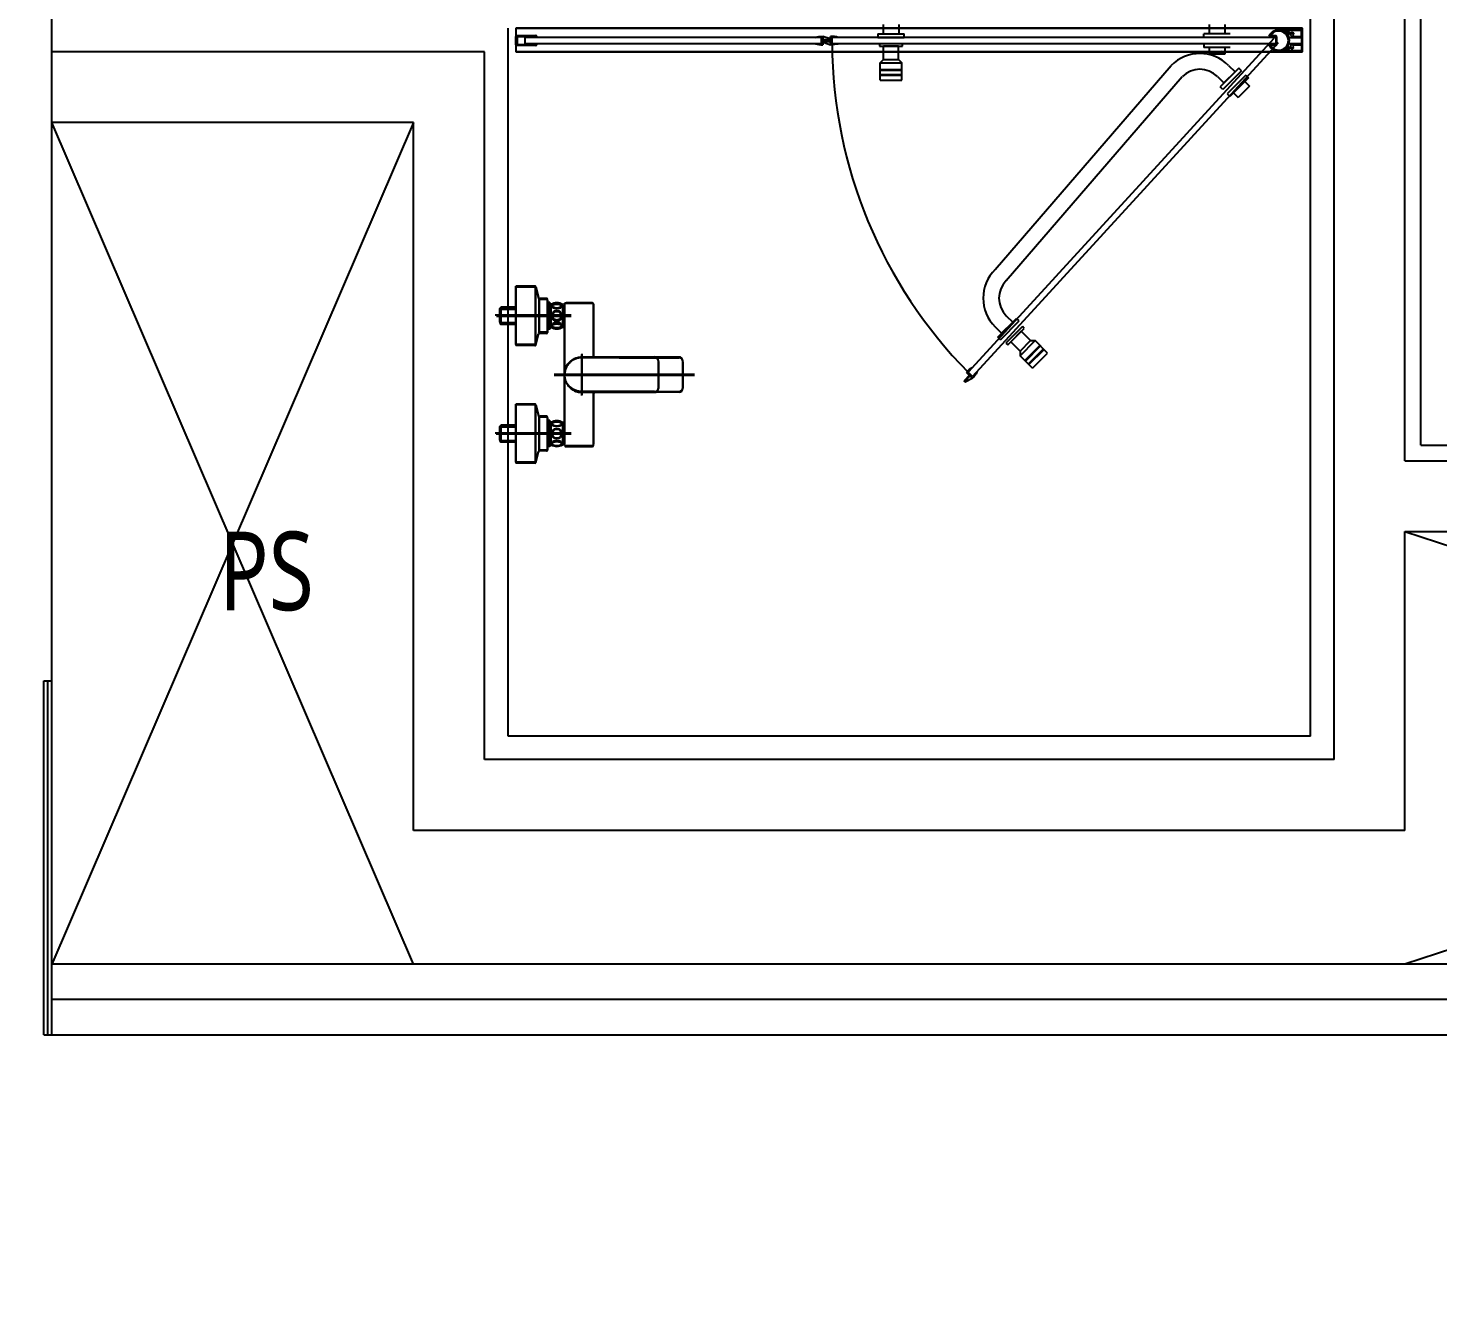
# Model space of a CAD drawing. Header units: millimetres. Extents: x 238075 to 303070, y -258150 to -205841.
# Drawn here: x 275043 to 276834, y -229304 to -227701 of the extents above; entities that cross this region are included whole.
import ezdxf
from ezdxf.enums import TextEntityAlignment as Align

# ---------------------------------------------------------------- set-up
doc = ezdxf.new("R2010")
doc.units = ezdxf.units.MM
doc.header["$LTSCALE"] = 200
doc.layers.add('L4', color=4, linetype='Continuous')
doc.layers.add('아파트', color=253, linetype='Continuous')
doc.styles.add('맑은고딕', font='malgun.ttf', dxfattribs={"width": 0.8})

msp = doc.modelspace()

# ---------------------------------------------------------------- hatches: boundary and pattern name
at = {"layer": 'L4'}
for points in [[(276062.3, -227715.6), (276062.3, -227716.4, -0.406066), (276062, -227716.7), (276053.3, -227716.9, -0.422409), (276053, -227716.6), (276053, -227716.1, -0.414214), (276053.5, -227715.6)], [(276053, -227718.4), (276053, -227717.6, -0.406066), (276053.3, -227717.3), (276062, -227717.1, -0.422409), (276062.3, -227717.4), (276062.3, -227717.9, -0.414214), (276061.8, -227718.4)], [(276233.1, -228150.3), (276232.5, -228149.8, -0.406066), (276232.5, -228149.4), (276238.5, -228143, -0.422409), (276238.9, -228143), (276239.3, -228143.4, -0.414214), (276239.3, -228144.1)]]:
    msp.add_hatch(color=256, dxfattribs=at).paths.add_polyline_path(points)

# ---------------------------------------------------------------- linework, layer by layer
for p, q in [((275072.6, -228531.2, 54985.4), (275072.6, -226161.2, 54985.4)), ((276672.6, -228601.2), (276672.6, -227061.2)), ((276812.6, -228231.2), (276812.6, -227061.2)), ((276702.6, -228631.2), (276702.6, -227071.2)), ((276792.6, -228251.2), (276792.6, -227071.2)), ((275652.6, -228601.2), (275652.6, -227701.2)), ((275662.6, -227701.2), (276662.6, -227701.2)), ((276662.6, -227701.2), (275662.6, -227701.2)), ((275662.6, -227701.2), (275662.6, -227731.2)), ((275662.6, -227722.4), (275662.6, -227711.6)), ((275662.8, -227709.7), (275662.8, -227709.7)), ((275663.1, -227710.6), (275687.6, -227710.6)), ((275688.8, -227712.3), (275664.1, -227712.3)), ((275664.1, -227712.3), (275664.1, -227721.8)), ((276050.9, -227713), (275674.1, -227713, 0)), ((275674.1, -227713, 0), (275674.1, -227721, 0)), ((276050.9, -227713), (276043.2, -227713)), ((276050.9, -227721), (276050.9, -227713)), ((276050.9, -227721), (276050.9, -227713)), ((276050.9, -227713), (276050.9, -227721)), ((276052.6, -227711.7), (276052.6, -227722.3)), ((276062.1, -227714.8), (276052.6, -227711.7)), ((276062.6, -227722.3), (276062.6, -227711.7)), ((276628.8, -227713), (276064.4, -227713)), ((276064.4, -227721), (276064.4, -227713)), ((276072.1, -227713), (276064.4, -227713)), ((276064.4, -227721), (276064.4, -227713)), ((276122.5, -227708.3), (276156.2, -227708.3)), ((276122.5, -227708.3), (276122.5, -227713)), ((276122.5, -227713), (276156.2, -227713)), ((276129.4, -227696.7), (276129.4, -227708.3)), ((276129.4, -227708.3), (276149.4, -227708.3)), ((276149.4, -227696.7), (276149.4, -227708.3)), ((276156.2, -227713), (276156.2, -227708.3)), ((276536.9, -227713), (276536.9, -227708.3)), ((276570.6, -227708.3), (276536.9, -227708.3)), ((276570.6, -227713), (276536.9, -227713)), ((276543.8, -227696.7), (276543.8, -227708.3)), ((276563.8, -227708.3), (276543.8, -227708.3)), ((276563.8, -227696.7), (276563.8, -227708.3)), ((276619.7, -227712), (276619.7, -227711.9)), ((276621.6, -227712.9), (276620.1, -227712.5)), ((276623.6, -227712.6), (276621.6, -227712.6)), ((276621.6, -227712.6), (276621.6, -227712.9)), ((276628.8, -227711), (276622.1, -227711)), ((276625.6, -227712.9), (276623.6, -227712.6)), ((276628.3, -227712.3), (276625.6, -227712.3)), ((276625.6, -227712.3), (276625.6, -227712.9)), ((276628.8, -227721.2), (276628.8, -227712.8)), ((276628.8, -227721), (276628.8, -227713)), ((276629.7, -227722.1), (276629.7, -227711.9)), ((276635.5, -227703.3), (276635.5, -227703.6)), ((276662.6, -227702.8), (276636, -227702.8)), ((276639.6, -227704.5), (276640.5, -227703.6)), ((276661, -227704.1), (276644, -227704.1)), ((276644, -227704.1), (276644, -227704.7)), ((276645.6, -227708.7), (276644.7, -227709.6)), ((276645.1, -227712.9), (276661, -227712.9)), ((276651.3, -227711.6), (276661, -227711.6)), ((276661, -227711.6), (276661, -227704.1)), ((276661, -227712.9), (276661, -227721.1)), ((276662.3, -227729.9), (276662.3, -227704.1)), ((276662.3, -227704.1), (276662.6, -227704.1)), ((276662.4, -227701.7), (276662.4, -227701.7)), ((276662.4, -227709.7), (276662.4, -227709.7)), ((276662.6, -227731.2), (276662.6, -227701.2)), ((276662.6, -227704.1), (276662.6, -227702.8)), ((275662.8, -227717.6), (275662.8, -227717.6)), ((275687.6, -227723.4), (275663.1, -227723.4)), ((275664.1, -227721.8), (275688.8, -227721.8)), ((276050.9, -227721), (275674.1, -227721, 0)), ((276043.2, -227721), (276050.9, -227721)), ((276050.9, -227713.2), (276050.9, -227720.9)), ((276051.2, -227721.6), (276051.2, -227721.6)), ((276052.6, -227717), (276053.3, -227716.9)), ((276052.6, -227717), (276052.6, -227717)), ((276053, -227716.1), (276053, -227716.6)), ((276053, -227718.9), (276053, -227717.6)), ((276061.8, -227718.4), (276053, -227718.4)), ((276053.2, -227719.2), (276062.6, -227722.3)), ((276053.3, -227716.9), (276062, -227716.7)), ((276062, -227717.1), (276053.3, -227717.3)), ((276053.5, -227715.6), (276062.3, -227715.6)), ((276059.1, -227717.6), (276059.1, -227717.6)), ((276062.6, -227717.1), (276062, -227717.1)), ((276062.3, -227715.1), (276062.3, -227716.4)), ((276062.3, -227717.9), (276062.3, -227717.4)), ((276062.6, -227717.1), (276062.6, -227717.1)), ((276628.8, -227721), (276064.4, -227721)), ((276064.4, -227721), (276072.1, -227721)), ((276154.1, -227721), (276124.6, -227721)), ((276124.6, -227721), (276124.6, -227724.2)), ((276124.6, -227724.2), (276154.1, -227724.2)), ((276148.8, -227724.2), (276129.9, -227724.2)), ((276129.9, -227741), (276129.9, -227724.2)), ((276148.8, -227741), (276148.8, -227724.2)), ((276154.1, -227724.2), (276154.1, -227721)), ((276625.9, -227714.2), (276237.3, -228138.5)), ((276631.6, -227719.9), (276242.9, -228144.1)), ((276570.6, -227721), (276536.9, -227721)), ((276536.9, -227721), (276536.9, -227725.8)), ((276570.6, -227725.8), (276536.9, -227725.8)), ((276543.3, -227729.5), (276543.3, -227729.5)), ((276563.8, -227725.8), (276543.8, -227725.8)), ((276543.8, -227725.8), (276543.8, -227734.2)), ((276551.3, -227725.6), (276551.3, -227725.6)), ((276559.2, -227729.5), (276559.2, -227729.5)), ((276563.8, -227725.8), (276563.8, -227734.2)), ((276619.7, -227722.1), (276619.7, -227722.1)), ((276620.1, -227721.6), (276621.6, -227721.1)), ((276621.6, -227721.1), (276621.6, -227721.5)), ((276621.6, -227721.5), (276623.6, -227721.5)), ((276622.1, -227723), (276628.8, -227723)), ((276622.7, -227721.6), (276622.7, -227721.6)), ((276623.6, -227721.5), (276625.6, -227721.1)), ((276625.6, -227721.1), (276625.6, -227721.7)), ((276625.6, -227721.7), (276628.3, -227721.7)), ((276635.5, -227730.5), (276635.5, -227730.7)), ((276640.5, -227730.4), (276639.6, -227729.5)), ((276644, -227729.9), (276644, -227729.3)), ((276661, -227729.9), (276644, -227729.9)), ((276644.7, -227724.4), (276645.6, -227725.3)), ((276661, -227721.1), (276645.1, -227721.1)), ((276651.3, -227722.4), (276661, -227722.4)), ((276661, -227722.4), (276661, -227729.9)), ((276662.6, -227729.9), (276662.3, -227729.9)), ((276662.4, -227717.6), (276662.4, -227717.6)), ((276662.4, -227725.6), (276662.4, -227725.6)), ((276662.6, -227731.2), (276662.6, -227729.9)), ((275622.6, -227731.2), (275072.6, -227731.2)), ((275622.6, -228631.2), (275622.6, -227731.2)), ((276662.6, -227731.2), (275662.6, -227731.2)), ((276662.6, -227731.2), (275662.6, -227731.2)), ((275662.6, -227731.2), (276662.6, -227731.2)), ((276125.7, -227745.2), (276129.9, -227741)), ((276125.7, -227767.3), (276125.7, -227745.2)), ((276125.7, -227745.2), (276153.1, -227745.2)), ((276129.9, -227741), (276148.8, -227741)), ((276148.8, -227741), (276153.1, -227745.2)), ((276153.1, -227767.3), (276153.1, -227745.2)), ((276271.7, -228008), (276495.5, -227748.6)), ((276563.8, -227734.2), (276543.8, -227734.2)), ((276568.4, -227748.6), (276576.6, -227756.8)), ((276636, -227731.2), (276662.6, -227731.2)), ((276125.7, -227753.7), (276153.1, -227753.7)), ((276125.7, -227754.7), (276153.1, -227754.7)), ((276125.7, -227760), (276153.1, -227760)), ((276125.7, -227761), (276153.1, -227761)), ((276285.8, -228022.2), (276509.6, -227762.8)), ((276554.3, -227762.8), (276562.5, -227770.9)), ((276581.5, -227752), (276557.6, -227775.8)), ((276584.8, -227755.3), (276561, -227779.1)), ((276576.6, -227756.8), (276562.5, -227770.9)), ((276590.5, -227761), (276566.7, -227784.8)), ((276593.8, -227764.3), (276570, -227788.1)), ((276584.8, -227755.3), (276581.5, -227752)), ((276590.5, -227761), (276593.8, -227764.3)), ((276125.7, -227767.3), (276153.1, -227767.3)), ((276561, -227779.1), (276557.6, -227775.8)), ((276589, -227769.2), (276574.8, -227783.3)), ((276574.8, -227783.3), (276580.8, -227789.3)), ((276594.9, -227775.1), (276580.8, -227789.3)), ((276589, -227769.2), (276594.9, -227775.1)), ((276566.7, -227784.8), (276570, -227788.1)), ((275532.6, -227821.2), (275072.6, -228891.2)), ((275532.6, -228891.2), (275072.6, -227821.2)), ((275532.6, -227821.2), (275072.6, -227821.2)), ((275532.6, -228721.2), (275532.6, -227821.2)), ((275686.6, -228029.2), (275662.6, -228029.2)), ((275662.6, -228103.2), (275662.6, -228029.2)), ((275686.6, -228030.7), (275662.6, -228030.7)), ((275662.6, -228030.7), (275662.6, -228104.7)), ((275686.6, -228029.2), (275686.8, -228029.2)), ((275686.6, -228030.7), (275686.8, -228030.7)), ((275687.4, -228103), (275687.4, -228029.5)), ((275687.4, -228031), (275687.4, -228104.5)), ((275687.8, -228030), (275691.2, -228043.2)), ((275687.8, -228031.5), (275691.2, -228044.7)), ((275692, -228088.1), (275692, -228044.3)), ((275692, -228045.8), (275692, -228089.6)), ((275701.6, -228044.7), (275693.2, -228044.7)), ((275701.6, -228046.2), (275693.2, -228046.2)), ((275702.6, -228086.7), (275702.6, -228045.7)), ((275702.6, -228047.2), (275702.6, -228088.2)), ((275705.6, -228050.2), (275702.6, -228050.2)), ((275702.6, -228051.7), (275705.6, -228051.7)), ((275706.1, -228050.7), (275705.6, -228050.2)), ((275705.6, -228082.2), (275705.6, -228050.2)), ((275705.6, -228051.7), (275706.1, -228052.2)), ((275705.6, -228051.7), (275705.6, -228083.7)), ((275706.1, -228081.7), (275706.1, -228050.7)), ((275706.1, -228050.7), (275706.1, -228081.7)), ((275706.1, -228083.2), (275706.1, -228052.2)), ((275706.1, -228083.2), (275706.1, -228052.2)), ((275707.1, -228052.4), (275707.1, -228080.1)), ((275708.6, -228052.9), (275708.5, -228053.5)), ((275708.5, -228053.5), (275708.5, -228054.1)), ((275709.1, -228052.3), (275708.6, -228052.9)), ((275708.8, -228054.1), (275709.4, -228053.5)), ((275709.7, -228051.8), (275709.1, -228052.3)), ((275709.4, -228053.5), (275710.1, -228053)), ((275710.6, -228051.3), (275709.7, -228051.8)), ((275710.1, -228053), (275711.1, -228052.6)), ((275711.6, -228051), (275710.6, -228051.3)), ((275711.1, -228052.6), (275712.2, -228052.3)), ((275712.8, -228050.7), (275711.6, -228051)), ((275712.2, -228052.3), (275713.4, -228052.2)), ((275714, -228050.6), (275712.8, -228050.7)), ((275713.4, -228052.2), (275714.6, -228052.1)), ((275715.2, -228050.6), (275714, -228050.6)), ((275714.6, -228052.1), (275715.8, -228052.2)), ((275716.4, -228050.7), (275715.2, -228050.6)), ((275715.8, -228052.2), (275717, -228052.3)), ((275717.6, -228051), (275716.4, -228050.7)), ((275717, -228052.3), (275718.1, -228052.6)), ((275718.6, -228051.3), (275717.6, -228051)), ((275718.1, -228052.6), (275719.1, -228053)), ((275719.5, -228051.8), (275718.6, -228051.3)), ((275719.1, -228053), (275719.8, -228053.5)), ((275720.1, -228052.3), (275719.5, -228051.8)), ((275719.8, -228053.5), (275720.4, -228054.1)), ((275720.5, -228052.9), (275720.1, -228052.3)), ((275720.7, -228053.5), (275720.5, -228052.9)), ((275720.7, -228054.1), (275720.7, -228053.5)), ((275722.1, -228052.4), (275722.1, -228080.1)), ((275724.4, -228052.2), (275724.4, -228141.2)), ((275724.4, -228142.2), (275724.4, -228053.2)), ((275726.4, -228050.2), (275757.9, -228050.2)), ((275757.9, -228051.2), (275726.4, -228051.2)), ((275761.4, -228052.2), (275761.4, -228117.8)), ((275761.4, -228118.8), (275761.4, -228053.2)), ((275732.9, -228066.2), (275636.1, -228066.2)), ((275732.9, -228067.7), (275637.7, -228067.8)), ((275642.1, -228057.5), (275643.6, -228056)), ((275643.6, -228057.5), (275642.1, -228059)), ((275642.1, -228075), (275642.1, -228057.5)), ((275642.1, -228059), (275642.1, -228076.5)), ((275662.6, -228056), (275643.6, -228056)), ((275643.6, -228056), (275643.6, -228076.5)), ((275662.6, -228057.1), (275643.6, -228057.1)), ((275643.6, -228057.5), (275662.6, -228057.5)), ((275643.6, -228078), (275643.6, -228057.5)), ((275643.6, -228058.6), (275662.6, -228058.6)), ((275707.1, -228054.5), (275706.1, -228054.5)), ((275706.1, -228056), (275707.1, -228056)), ((275707.1, -228081.6), (275707.1, -228053.9)), ((275708.5, -228054.7), (275708.8, -228054.1)), ((275708.5, -228054.1), (275708.8, -228054.7)), ((275708.5, -228055.3), (275708.5, -228054.7)), ((275708.6, -228055.9), (275708.5, -228055.3)), ((275709.1, -228056.5), (275708.6, -228055.9)), ((275708.8, -228054.7), (275709.4, -228055.2)), ((275709.7, -228057), (275709.1, -228056.5)), ((275709.4, -228055.2), (275710.1, -228055.7)), ((275710.6, -228057.4), (275709.7, -228057)), ((275710.1, -228055.7), (275711.1, -228056.1)), ((275711.6, -228057.8), (275710.6, -228057.4)), ((275711.1, -228056.1), (275712.2, -228056.4)), ((275712.8, -228058), (275711.6, -228057.8)), ((275712.2, -228056.4), (275713.4, -228056.6)), ((275714, -228058.2), (275712.8, -228058)), ((275713.4, -228056.6), (275714.6, -228056.7)), ((275715.2, -228058.2), (275714, -228058.2)), ((275714.6, -228056.7), (275715.8, -228056.6)), ((275716.4, -228058), (275715.2, -228058.2)), ((275715.8, -228056.6), (275717, -228056.4)), ((275717.6, -228057.8), (275716.4, -228058)), ((275717, -228056.4), (275718.1, -228056.1)), ((275718.6, -228057.4), (275717.6, -228057.8)), ((275718.1, -228056.1), (275719.1, -228055.7)), ((275719.5, -228057), (275718.6, -228057.4)), ((275719.1, -228055.7), (275719.8, -228055.2)), ((275720.1, -228056.5), (275719.5, -228057)), ((275719.8, -228055.2), (275720.4, -228054.7)), ((275720.5, -228055.9), (275720.1, -228056.5)), ((275720.4, -228054.1), (275720.7, -228054.7)), ((275720.4, -228054.7), (275720.7, -228054.1)), ((275720.7, -228055.3), (275720.5, -228055.9)), ((275720.7, -228054.7), (275720.7, -228055.3)), ((275722.1, -228081.6), (275722.1, -228053.9)), ((275724.4, -228055.7), (275722.1, -228056.3)), ((275722.1, -228057.8), (275724.4, -228057.2)), ((275724.4, -228077.7), (275724.4, -228057.7)), ((276275, -228094), (276298.9, -228070.2)), ((276285.8, -228066.8), (276294, -228075)), ((276302.2, -228073.5), (276298.9, -228070.2)), ((275643.6, -228076.5), (275642.1, -228075)), ((275642.1, -228076.5), (275643.6, -228078)), ((275643.6, -228075.3), (275662.6, -228075.3)), ((275643.6, -228076.5), (275662.6, -228076.5)), ((275662.6, -228076.8), (275643.6, -228076.8)), ((275662.6, -228078), (275643.6, -228078)), ((275687.8, -228102.4), (275691.2, -228089.2)), ((275701.6, -228087.7), (275693.2, -228087.7)), ((275701.6, -228089.2), (275693.2, -228089.2)), ((275702.6, -228082.2), (275705.6, -228082.2)), ((275705.6, -228083.7), (275702.6, -228083.7)), ((275705.6, -228082.2), (275706.1, -228081.7)), ((275706.1, -228083.2), (275705.6, -228083.7)), ((275706.1, -228077.9), (275707.1, -228077.9)), ((275707.1, -228079.4), (275706.1, -228079.4)), ((275708.6, -228078), (275708.5, -228078.6)), ((275708.5, -228078.6), (275708.5, -228079.2)), ((275708.5, -228079.8), (275708.8, -228079.2)), ((275708.5, -228079.2), (275708.8, -228079.8)), ((275708.5, -228080.4), (275708.5, -228079.8)), ((275708.6, -228081), (275708.5, -228080.4)), ((275709.1, -228077.4), (275708.6, -228078)), ((275709.1, -228081.6), (275708.6, -228081)), ((275708.8, -228079.2), (275709.4, -228078.6)), ((275708.8, -228079.8), (275709.4, -228080.4)), ((275709.7, -228076.8), (275709.1, -228077.4)), ((275709.7, -228082.1), (275709.1, -228081.6)), ((275709.4, -228078.6), (275710.1, -228078.1)), ((275709.4, -228080.4), (275710.1, -228080.9)), ((275710.6, -228076.4), (275709.7, -228076.8)), ((275710.6, -228082.6), (275709.7, -228082.1)), ((275710.1, -228078.1), (275711.1, -228077.7)), ((275710.1, -228080.9), (275711.1, -228081.3)), ((275711.6, -228076), (275710.6, -228076.4)), ((275711.6, -228083), (275710.6, -228082.6)), ((275711.1, -228077.7), (275712.2, -228077.4)), ((275711.1, -228081.3), (275712.2, -228081.6)), ((275712.8, -228075.8), (275711.6, -228076)), ((275712.8, -228083.2), (275711.6, -228083)), ((275712.2, -228077.4), (275713.4, -228077.2)), ((275712.2, -228081.6), (275713.4, -228081.8)), ((275714, -228075.7), (275712.8, -228075.8)), ((275714, -228083.3), (275712.8, -228083.2)), ((275713.4, -228077.2), (275714.6, -228077.1)), ((275713.4, -228081.8), (275714.6, -228081.8)), ((275715.2, -228075.7), (275714, -228075.7)), ((275715.2, -228083.3), (275714, -228083.3)), ((275714.6, -228077.1), (275715.8, -228077.2)), ((275714.6, -228081.8), (275715.8, -228081.8)), ((275716.4, -228075.8), (275715.2, -228075.7)), ((275716.4, -228083.2), (275715.2, -228083.3)), ((275715.8, -228077.2), (275717, -228077.4)), ((275715.8, -228081.8), (275717, -228081.6)), ((275717.6, -228076), (275716.4, -228075.8)), ((275717.6, -228083), (275716.4, -228083.2)), ((275717, -228077.4), (275718.1, -228077.7)), ((275717, -228081.6), (275718.1, -228081.3)), ((275718.6, -228076.4), (275717.6, -228076)), ((275718.6, -228082.6), (275717.6, -228083)), ((275718.1, -228077.7), (275719.1, -228078.1)), ((275718.1, -228081.3), (275719.1, -228080.9)), ((275719.5, -228076.8), (275718.6, -228076.4)), ((275719.5, -228082.1), (275718.6, -228082.6)), ((275719.1, -228078.1), (275719.8, -228078.6)), ((275719.1, -228080.9), (275719.8, -228080.4)), ((275720.1, -228077.4), (275719.5, -228076.8)), ((275720.1, -228081.6), (275719.5, -228082.1)), ((275719.8, -228078.6), (275720.4, -228079.2)), ((275719.8, -228080.4), (275720.4, -228079.8)), ((275720.5, -228078), (275720.1, -228077.4)), ((275720.5, -228081), (275720.1, -228081.6)), ((275720.4, -228079.2), (275720.7, -228079.8)), ((275720.4, -228079.8), (275720.7, -228079.2)), ((275720.7, -228078.6), (275720.5, -228078)), ((275720.7, -228080.4), (275720.5, -228081)), ((275720.7, -228079.2), (275720.7, -228078.6)), ((275720.7, -228079.8), (275720.7, -228080.4)), ((275722.1, -228076.1), (275724.4, -228076.7)), ((275724.4, -228078.2), (275722.1, -228077.6)), ((276271.7, -228081), (276279.9, -228089.1)), ((276278.4, -228097.3), (276302.2, -228073.5)), ((276279.9, -228089.1), (276294, -228075)), ((276306.4, -228080.7), (276285.5, -228101.5)), ((276287.8, -228103.7), (276308.6, -228082.9)), ((276304.9, -228086.6), (276291.5, -228100)), ((276316.8, -228098.5), (276304.9, -228086.6)), ((276308.6, -228082.9), (276306.4, -228080.7)), ((275686.6, -228103.2), (275662.6, -228103.2)), ((275686.6, -228104.7), (275662.6, -228104.7)), ((275686.6, -228103.2), (275686.8, -228103.2)), ((275686.6, -228104.7), (275686.8, -228104.7)), ((275687.8, -228104), (275691.2, -228090.7)), ((276278.4, -228097.3), (276275, -228094)), ((276285.5, -228101.5), (276287.8, -228103.7)), ((276291.5, -228100), (276303.4, -228111.9)), ((276303.4, -228117.9), (276322.8, -228098.5)), ((276303.4, -228111.9), (276316.8, -228098.5)), ((276309.4, -228123.8), (276328.7, -228104.5)), ((276310.1, -228124.6), (276329.5, -228105.2)), ((276316.8, -228098.5), (276322.8, -228098.5)), ((276338.4, -228114.2), (276322.8, -228098.5)), ((275746.3, -228115.2), (275746.3, -228167.2)), ((275746.3, -228168.2), (275746.3, -228116.2)), ((275746.3, -228119.2), (275761.4, -228119.2)), ((275761.4, -228120.2), (275746.3, -228120.2)), ((275760.8, -228120.2), (275760.7, -228120.2)), ((275761.4, -228119.2), (275763.4, -228119.2)), ((275794, -228120.3), (275761.4, -228120.2)), ((275763.4, -228119.2), (275771.4, -228119.2)), ((275771.4, -228119.2), (275803.4, -228119.3)), ((275794, -228120.3), (275869.9, -228120.3)), ((275843.5, -228119.3), (275803.4, -228119.3)), ((275869.9, -228119.3), (275843.5, -228119.3)), ((275843.8, -228158.2), (275843.8, -228124.2)), ((275874.9, -228158.1), (275874.9, -228124.3)), ((276303.4, -228111.9), (276303.4, -228117.9)), ((276319, -228133.5), (276303.4, -228117.9)), ((276313.8, -228128.3), (276333.2, -228108.9)), ((276314.6, -228129), (276333.9, -228109.7)), ((276319, -228133.5), (276338.4, -228114.2)), ((275711.3, -228141.2), (275889.4, -228141.2)), ((275711.3, -228142.2), (275889.4, -228142.2)), ((275724.4, -228141.2), (275724.4, -228230.2)), ((275724.4, -228231.2), (275724.4, -228142.2)), ((275843.8, -228125.2), (275843.8, -228159.2)), ((275874.9, -228125.3), (275874.9, -228159.1)), ((276238.5, -228143), (276232.5, -228149.4)), ((276242.6, -228146.3), (276235.1, -228138.8)), ((276242.7, -228133), (276237.3, -228138.5)), ((276242.9, -228144.1), (276237.3, -228138.5)), ((276242.9, -228144.1), (276237.3, -228138.5)), ((276238.9, -228142.5), (276238.5, -228143)), ((276238.9, -228142.5), (276238.9, -228142.5)), ((276239.3, -228143.4), (276238.9, -228143)), ((276242.9, -228144.1), (276248.4, -228138.7)), ((275725.2, -228152.6), (275725.2, -228152.6)), ((276233.4, -228150.7), (276232.5, -228149.8)), ((276239.3, -228144.1), (276233.1, -228150.3)), ((276233.7, -228150.7), (276242.6, -228146.3)), ((275761.4, -228163.2), (275746.3, -228163.2)), ((275746.3, -228164.2), (275761.4, -228164.2)), ((275760.8, -228163.2), (275760.7, -228163.2)), ((275794, -228163.2), (275761.4, -228163.2)), ((275761.4, -228164.2), (275763.4, -228164.2)), ((275761.4, -228164.7), (275761.4, -228230.2)), ((275761.4, -228231.2), (275761.4, -228165.7)), ((275763.4, -228164.2), (275771.4, -228164.2)), ((275771.4, -228164.2), (275803.4, -228164.2)), ((275794, -228163.2), (275869.9, -228163.1)), ((275843.5, -228164.1), (275803.4, -228164.2)), ((275869.9, -228164.1), (275843.5, -228164.1)), ((275686.6, -228179.2), (275662.6, -228179.2)), ((275662.6, -228253.2), (275662.6, -228179.2)), ((275686.6, -228180.2), (275662.6, -228180.2)), ((275662.6, -228180.2), (275662.6, -228254.2)), ((275686.6, -228179.2), (275686.8, -228179.2)), ((275686.6, -228180.2), (275686.8, -228180.2)), ((275687.4, -228253), (275687.4, -228179.4)), ((275687.4, -228180.5), (275687.4, -228254)), ((275687.8, -228180), (275691.2, -228193.2)), ((275687.8, -228181), (275691.2, -228194.2)), ((275692, -228238.1), (275692, -228194.3)), ((275692, -228195.3), (275692, -228239.1)), ((275701.6, -228194.7), (275693.2, -228194.7)), ((275701.6, -228195.7), (275693.2, -228195.7)), ((275702.6, -228236.7), (275702.6, -228195.7)), ((275702.6, -228196.7), (275702.6, -228237.7)), ((275642.1, -228207.5), (275643.6, -228206)), ((275643.6, -228207), (275642.1, -228208.5)), ((275642.1, -228225), (275642.1, -228207.5)), ((275642.1, -228208.5), (275642.1, -228226)), ((275662.6, -228206), (275643.6, -228206)), ((275643.6, -228206), (275643.6, -228226.5)), ((275643.6, -228207), (275662.6, -228207)), ((275643.6, -228227.5), (275643.6, -228207)), ((275662.6, -228207.1), (275643.6, -228207.1)), ((275643.6, -228208.1), (275662.6, -228208.1)), ((275705.6, -228200.2), (275702.6, -228200.2)), ((275702.6, -228201.2), (275705.6, -228201.2)), ((275706.1, -228200.7), (275705.6, -228200.2)), ((275705.6, -228232.2), (275705.6, -228200.2)), ((275705.6, -228201.2), (275706.1, -228201.7)), ((275705.6, -228201.2), (275705.6, -228233.2)), ((275706.1, -228200.7), (275706.1, -228231.7)), ((275706.1, -228200.7), (275706.1, -228231.7)), ((275706.1, -228201.7), (275706.1, -228232.7)), ((275706.1, -228232.7), (275706.1, -228201.7)), ((275707.1, -228204.5), (275706.1, -228204.5)), ((275706.1, -228205.5), (275707.1, -228205.5)), ((275707.1, -228202.4), (275707.1, -228230.1)), ((275707.1, -228231.1), (275707.1, -228203.4)), ((275708.6, -228202.9), (275708.5, -228203.5)), ((275708.5, -228203.5), (275708.5, -228204.2)), ((275708.5, -228204.2), (275708.8, -228203.6)), ((275708.5, -228204.9), (275708.5, -228204.2)), ((275708.5, -228204.2), (275708.8, -228204.8)), ((275708.6, -228205.5), (275708.5, -228204.9)), ((275709.1, -228202.3), (275708.6, -228202.9)), ((275709.1, -228206.1), (275708.6, -228205.5)), ((275708.8, -228203.6), (275709.4, -228203.1)), ((275708.8, -228204.8), (275709.4, -228205.3)), ((275709.7, -228201.8), (275709.1, -228202.3)), ((275709.7, -228206.6), (275709.1, -228206.1)), ((275709.4, -228203.1), (275710.1, -228202.6)), ((275709.4, -228205.3), (275710.1, -228205.8)), ((275710.6, -228201.3), (275709.7, -228201.8)), ((275710.6, -228207.1), (275709.7, -228206.6)), ((275710.1, -228202.6), (275711.1, -228202.2)), ((275710.1, -228205.8), (275711.1, -228206.2)), ((275711.6, -228201), (275710.6, -228201.3)), ((275711.6, -228207.4), (275710.6, -228207.1)), ((275711.1, -228202.2), (275712.2, -228201.9)), ((275711.1, -228206.2), (275712.2, -228206.5)), ((275712.8, -228200.7), (275711.6, -228201)), ((275712.8, -228207.7), (275711.6, -228207.4)), ((275712.2, -228201.9), (275713.4, -228201.7)), ((275712.2, -228206.5), (275713.4, -228206.7)), ((275714, -228200.6), (275712.8, -228200.7)), ((275714, -228207.8), (275712.8, -228207.7)), ((275713.4, -228201.7), (275714.6, -228201.6)), ((275713.4, -228206.7), (275714.6, -228206.8)), ((275715.2, -228200.6), (275714, -228200.6)), ((275715.2, -228207.8), (275714, -228207.8)), ((275714.6, -228201.6), (275715.8, -228201.7)), ((275714.6, -228206.8), (275715.8, -228206.7)), ((275716.4, -228200.7), (275715.2, -228200.6)), ((275716.4, -228207.7), (275715.2, -228207.8)), ((275715.8, -228201.7), (275717, -228201.9)), ((275715.8, -228206.7), (275717, -228206.5)), ((275717.6, -228201), (275716.4, -228200.7)), ((275717.6, -228207.4), (275716.4, -228207.7)), ((275717, -228201.9), (275718.1, -228202.2)), ((275717, -228206.5), (275718.1, -228206.2)), ((275718.6, -228201.3), (275717.6, -228201)), ((275718.6, -228207.1), (275717.6, -228207.4)), ((275718.1, -228202.2), (275719.1, -228202.6)), ((275718.1, -228206.2), (275719.1, -228205.8)), ((275719.5, -228201.8), (275718.6, -228201.3)), ((275719.5, -228206.6), (275718.6, -228207.1)), ((275719.1, -228202.6), (275719.8, -228203.1)), ((275719.1, -228205.8), (275719.8, -228205.3)), ((275720.1, -228202.3), (275719.5, -228201.8)), ((275720.1, -228206.1), (275719.5, -228206.6)), ((275719.8, -228203.1), (275720.4, -228203.6)), ((275719.8, -228205.3), (275720.4, -228204.8)), ((275720.5, -228202.9), (275720.1, -228202.3)), ((275720.5, -228205.5), (275720.1, -228206.1)), ((275720.4, -228203.6), (275720.7, -228204.2)), ((275720.4, -228204.8), (275720.7, -228204.2)), ((275720.7, -228203.5), (275720.5, -228202.9)), ((275720.7, -228204.9), (275720.5, -228205.5)), ((275720.7, -228204.2), (275720.7, -228203.5)), ((275720.7, -228204.2), (275720.7, -228204.9)), ((275722.1, -228202.4), (275722.1, -228230.1)), ((275722.1, -228231.1), (275722.1, -228203.4)), ((275724.4, -228205.7), (275722.1, -228206.3)), ((275722.1, -228207.3), (275724.4, -228206.7)), ((275724.4, -228206.2), (275724.4, -228226.2)), ((275732.9, -228216.2), (275636.1, -228216.2)), ((275732.9, -228217.2), (275637.3, -228217.2)), ((275643.6, -228226.5), (275642.1, -228225)), ((275642.1, -228226), (275643.6, -228227.5)), ((275643.6, -228225.3), (275662.6, -228225.3)), ((275662.6, -228226.3), (275643.6, -228226.3)), ((275643.6, -228226.5), (275662.6, -228226.5)), ((275662.6, -228227.5), (275643.6, -228227.5)), ((275702.6, -228232.2), (275705.6, -228232.2)), ((275705.6, -228232.2), (275706.1, -228231.7)), ((275706.1, -228227.9), (275707.1, -228227.9)), ((275707.1, -228228.9), (275706.1, -228228.9)), ((275708.6, -228228), (275708.5, -228228.7)), ((275708.5, -228228.7), (275708.5, -228229.3)), ((275708.5, -228229.4), (275708.8, -228228.8)), ((275708.5, -228229.3), (275708.8, -228229.9)), ((275708.5, -228230), (275708.5, -228229.4)), ((275708.6, -228230.6), (275708.5, -228230)), ((275709.1, -228227.5), (275708.6, -228228)), ((275709.1, -228231.2), (275708.6, -228230.6)), ((275708.8, -228228.8), (275709.4, -228228.2)), ((275708.8, -228229.9), (275709.4, -228230.4)), ((275709.7, -228226.9), (275709.1, -228227.5)), ((275709.7, -228231.7), (275709.1, -228231.2)), ((275709.4, -228228.2), (275710.1, -228227.7)), ((275709.4, -228230.4), (275710.1, -228230.9)), ((275710.6, -228226.5), (275709.7, -228226.9)), ((275710.6, -228232.1), (275709.7, -228231.7)), ((275710.1, -228227.7), (275711.1, -228227.3)), ((275710.1, -228230.9), (275711.1, -228231.3)), ((275711.6, -228226.1), (275710.6, -228226.5)), ((275711.6, -228232.5), (275710.6, -228232.1)), ((275711.1, -228227.3), (275712.2, -228227)), ((275711.1, -228231.3), (275712.2, -228231.6)), ((275712.8, -228225.9), (275711.6, -228226.1)), ((275712.8, -228232.7), (275711.6, -228232.5)), ((275712.2, -228227), (275713.4, -228226.8)), ((275712.2, -228231.6), (275713.4, -228231.8)), ((275714, -228225.8), (275712.8, -228225.9)), ((275713.4, -228226.8), (275714.6, -228226.8)), ((275713.4, -228231.8), (275714.6, -228231.9)), ((275715.2, -228225.8), (275714, -228225.8)), ((275714.6, -228226.8), (275715.8, -228226.8)), ((275714.6, -228231.9), (275715.8, -228231.8)), ((275716.4, -228225.9), (275715.2, -228225.8)), ((275715.8, -228226.8), (275717, -228227)), ((275715.8, -228231.8), (275717, -228231.6)), ((275717.6, -228226.1), (275716.4, -228225.9)), ((275717.6, -228232.5), (275716.4, -228232.7)), ((275717, -228227), (275718.1, -228227.3)), ((275717, -228231.6), (275718.1, -228231.3)), ((275718.6, -228226.5), (275717.6, -228226.1)), ((275718.6, -228232.1), (275717.6, -228232.5)), ((275718.1, -228227.3), (275719.1, -228227.7)), ((275718.1, -228231.3), (275719.1, -228230.9)), ((275719.5, -228226.9), (275718.6, -228226.5)), ((275719.5, -228231.7), (275718.6, -228232.1)), ((275719.1, -228227.7), (275719.8, -228228.2)), ((275719.1, -228230.9), (275719.8, -228230.4)), ((275720.1, -228227.5), (275719.5, -228226.9)), ((275720.1, -228231.2), (275719.5, -228231.7)), ((275719.8, -228228.2), (275720.4, -228228.8)), ((275719.8, -228230.4), (275720.4, -228229.9)), ((275720.5, -228228), (275720.1, -228227.5)), ((275720.5, -228230.6), (275720.1, -228231.2)), ((275720.4, -228228.8), (275720.7, -228229.4)), ((275720.4, -228229.9), (275720.7, -228229.3)), ((275720.7, -228228.7), (275720.5, -228228)), ((275720.7, -228230), (275720.5, -228230.6)), ((275720.7, -228229.3), (275720.7, -228228.7)), ((275720.7, -228229.4), (275720.7, -228230)), ((275722.1, -228226.1), (275724.4, -228226.7)), ((275724.4, -228227.7), (275722.1, -228227.1)), ((275757.9, -228232.2), (275726.4, -228232.2)), ((276812.6, -228231.2), (278442.6, -228231.2)), ((275687.8, -228252.4), (275691.2, -228239.2)), ((275687.8, -228253.5), (275691.2, -228240.2)), ((275701.6, -228237.7), (275693.2, -228237.7)), ((275701.6, -228238.7), (275693.2, -228238.7)), ((275705.6, -228233.2), (275702.6, -228233.2)), ((275706.1, -228232.7), (275705.6, -228233.2)), ((275714, -228232.8), (275712.8, -228232.7)), ((275715.2, -228232.8), (275714, -228232.8)), ((275716.4, -228232.7), (275715.2, -228232.8)), ((275726.4, -228233.2), (275757.9, -228233.2)), ((275686.6, -228253.2), (275662.6, -228253.2)), ((275686.6, -228254.2), (275662.6, -228254.2)), ((275686.6, -228253.2), (275686.8, -228253.2)), ((275686.6, -228254.2), (275686.8, -228254.2)), ((276792.6, -228251.2), (278462.6, -228251.2)), ((276792.6, -228341.2), (278462.6, -228891.2)), ((278462.6, -228341.2), (276792.6, -228891.2)), ((276792.6, -228721.2), (276792.6, -228341.2)), ((276792.6, -228341.2), (278462.6, -228341.2)), ((275062.6, -228981.2, 54985.4), (275062.6, -228531.2, 54985.4)), ((275062.6, -228531.2, 54985.4), (275072.6, -228531.2, 54985.4)), ((275067.6, -228981.2), (275067.6, -228531.2)), ((275072.6, -228981.2), (275072.6, -228531.2)), ((276672.6, -228601.2), (275652.6, -228601.2)), ((276702.6, -228631.2), (275622.6, -228631.2)), ((276792.6, -228721.2), (275532.6, -228721.2)), ((278462.6, -228891.2), (275072.6, -228891.2)), ((278462.6, -228936.2), (275072.6, -228936.2)), ((275062.6, -228981.2, 54985.4), (278552.6, -228981.2, 54985.4))]:
    msp.add_line(p, q, dxfattribs=at)
for centre in [(275714.6, -228066.1), (275714.6, -228067.7), (275714.6, -228216.3), (275714.6, -228217.3)]:
    msp.add_circle(centre, 6.15, dxfattribs=at)
for centre, radius, start, end in [((275663.2, -227711.3), 0.652, 100.2025, 213.3978), ((275687.6, -227712.1), 1.5, 3.9651, 90), ((275688.8, -227712), 0.3, 270, 351.1266), ((276632.2, -227717), 13.5, 202.1916, 157.8084), ((276620.2, -227712), 0.5, 180, 253.1694), ((276622.1, -227710.7), 0.3, 147.9491, 270), ((276632.2, -227717), 12.2, 212.0509, 147.9491), ((276628.3, -227712.8), 0.5, 0, 90), ((276628.8, -227711.9), 0.9, 0, 90), ((276636, -227703.3), 0.5, 90, 180), ((276636, -227703.6), 0.5, 180, 254.2082), ((276632.2, -227717), 13.5, 54.4972, 74.2082), ((276632.2, -227717), 14.5, 54.4972, 59.3755), ((276640.4, -227705.6), 0.5, 234.4972, 54.4972), ((276632.2, -227717), 15.7, 31.7785, 58.2215), ((276643.6, -227708.9), 0.5, 35.5028, 215.5028), ((276632.2, -227717), 13.5, 17.6802, 35.5028), ((276632.2, -227717), 17, 33.8919, 46.126), ((276632.2, -227717), 14.5, 30.6245, 35.5028), ((276646.8, -227707.2), 0.5, 213.8919, 310.0094), ((276649, -227709.9), 3, 46.0571, 130.0094), ((276649, -227709.9), 1.7, 46.0571, 313.9429), ((276650.7, -227708.2), 0.65, 226.0571, 46.0571), ((276650.7, -227711.6), 0.65, 359.3015, 133.9429), ((275663.2, -227722.8), 0.652, 146.6022, 259.7975), ((275687.6, -227721.9), 1.5, 270, 356.0349), ((275688.8, -227722.1), 0.3, 8.8734, 90), ((276053.5, -227716.1), 0.5, 90, 180), ((276053.3, -227716.6), 0.3, 180, 271.5984), ((276053.3, -227717.6), 0.3, 91.5984, 180), ((276053.3, -227718.9), 0.3, 180, 253.138), ((276061.8, -227717.9), 0.5, 270, 0), ((276062, -227716.4), 0.3, 271.5984, 0), ((276062, -227717.4), 0.3, 0, 91.5984), ((276062, -227715.1), 0.3, 0, 73.138), ((276664.3, -227717.1), 599.9, 180.3789, 224.6211), ((276620.2, -227722.1), 0.5, 106.8306, 180), ((276622.1, -227723.3), 0.3, 90, 212.0509), ((276628.3, -227721.2), 0.5, 270, 0), ((276628.8, -227722.1), 0.9, 270, 0), ((276636, -227730.5), 0.5, 105.7918, 180), ((276636, -227730.7), 0.5, 180, 270), ((276632.2, -227717), 13.5, 285.7918, 305.5028), ((276632.2, -227717), 14.5, 300.6245, 305.5028), ((276640.4, -227728.4), 0.5, 305.5028, 125.5028), ((276632.2, -227717), 15.7, 301.7785, 328.2215), ((276643.6, -227725.2), 0.5, 144.4972, 324.4972), ((276632.2, -227717), 13.5, 324.4972, 342.3198), ((276632.2, -227717), 14.5, 324.4972, 329.3755), ((276632.2, -227717), 17, 313.874, 326.1081), ((276646.8, -227726.8), 0.5, 49.9906, 146.1081), ((276649, -227724.1), 3, 229.9906, 313.9429), ((276649, -227724.1), 1.7, 46.0571, 313.9429), ((276650.7, -227722.4), 0.65, 226.0571, 0.6985), ((276650.7, -227725.8), 0.65, 313.9429, 133.9429), ((276532, -227785.1), 51.6, 45, 135), ((276532, -227785.1), 31.6, 45, 135), ((276308.2, -228044.5), 51.6, 135, 225), ((275686.8, -228030.2), 1, 14.6612, 90), ((275686.8, -228031.7), 1, 10.9541, 90), ((276308.2, -228044.5), 31.6, 135, 225), ((275693.2, -228042.7), 2, 194.6612, 270), ((275693.2, -228044.2), 2, 194.6612, 270), ((275701.6, -228045.7), 1, 0, 90), ((275701.6, -228047.2), 1, 0, 90), ((275714.6, -228066.2), 15.7, 90, 118.4369), ((275714.6, -228067.7), 15.7, 61.5631, 118.4369), ((275714.6, -228066.2), 15.7, 61.5631, 90), ((275759.4, -228052.2), 2, 0, 90), ((275759.4, -228053.2), 2, 0, 90), ((275693.2, -228089.7), 2, 90, 165.3388), ((275693.2, -228091.2), 2, 90, 165.3388), ((275701.6, -228086.7), 1, 270, 0), ((275701.6, -228088.2), 1, 270, 0), ((275714.6, -228066.2), 15.7, 241.5631, 298.4369), ((275714.6, -228067.7), 15.7, 241.5631, 270), ((275714.6, -228067.7), 15.7, 270, 298.4369), ((275686.8, -228102.2), 1, 270, 349.0459), ((275686.8, -228103.7), 1, 270, 345.3388), ((275766.4, -228117.8), 5, 180, 192.3423), ((275766.4, -228118.8), 5, 180, 196.8331), ((275766.4, -228117.8), 5, 192.341, 196.8341), ((275838.8, -228124.2), 5, 0, 90), ((275838.8, -228125.2), 5, 0, 90), ((275869.9, -228124.3), 5, 0, 89.9421), ((275869.9, -228125.3), 5, 0, 89.9421), ((276238.7, -228143.2), 0.3, 45, 136.5984), ((275838.8, -228158.2), 5, 270, 0), ((275838.8, -228159.2), 5, 270, 0), ((275869.9, -228158.1), 5, 270.0579, 0), ((275869.9, -228159.1), 5, 270.0579, 0), ((276232.7, -228149.6), 0.3, 136.5984, 225), ((276233.6, -228150.5), 0.3, 225, 298.138), ((276238.9, -228143.7), 0.5, 315, 45), ((275766.4, -228164.7), 5, 163.1669, 180), ((275766.4, -228165.7), 5, 167.6577, 180), ((275766.4, -228165.7), 5, 163.1659, 167.659), ((275686.8, -228180.2), 1, 14.6612, 90), ((275686.8, -228181.2), 1, 10.9541, 90), ((275693.2, -228192.7), 2, 194.6612, 270), ((275693.2, -228193.7), 2, 194.6612, 270), ((275701.6, -228195.7), 1, 0, 90), ((275701.6, -228196.7), 1, 0, 90), ((275714.6, -228216.2), 15.7, 90, 118.4369), ((275714.6, -228217.2), 15.7, 61.5631, 118.4369), ((275714.6, -228216.2), 15.7, 61.5631, 90), ((275714.1, -228216), 15.8, 243.4874, 300.3309), ((275714.6, -228217.2), 15.7, 241.5631, 270), ((275714.6, -228217.2), 15.7, 270, 298.4369), ((275759.4, -228230.2), 2, 270, 0), ((275759.4, -228231.2), 2, 270, 0), ((275693.2, -228239.7), 2, 90, 165.3388), ((275693.2, -228240.7), 2, 90, 165.3388), ((275701.6, -228236.7), 1, 270, 0), ((275701.6, -228237.7), 1, 270, 0), ((275686.8, -228252.2), 1, 270, 349.0459), ((275686.8, -228253.2), 1, 270, 345.3388)]:
    msp.add_arc(centre, radius, start, end, dxfattribs=at)
at = {"layer": 'L4', "extrusion": (0, 0, -1)}
for centre, major_axis, start_param, end_param in [((276052.1, -227717.5), (12.4, -0.7), 3.895638, 4.73321), ((276063.2, -227716.6), (12.4, -0.7), 0.754045, 1.591618), ((276239, -228141.8), (-9.28, -8.31), 3.895638, 4.73321)]:
    msp.add_ellipse(centre, major_axis=major_axis, ratio=0.463579, start_param=start_param, end_param=end_param, dxfattribs=at)
at = {"layer": 'L4'}
for centre, major_axis, start_param, end_param in [((276063.2, -227717.5), (-12.4, -0.7), 3.895638, 4.73321), ((276052.1, -227716.6), (-12.4, -0.7), 0.754045, 1.591618), ((276239.6, -228142.4), (-8.31, -9.28), 3.895638, 4.73321)]:
    msp.add_ellipse(centre, major_axis=major_axis, ratio=0.463579, start_param=start_param, end_param=end_param, dxfattribs=at)
for points, knots in [([(275724.4, -228052.2), (275724.4, -228052), (275724.4, -228051.7), (275724.6, -228051.2), (275724.8, -228051), (275725.2, -228050.6), (275725.4, -228050.5), (275725.9, -228050.3), (275726.2, -228050.2), (275726.4, -228050.2)], [0, 0, 0, 0, 0.25, 0.25, 0.5, 0.5, 0.75, 0.75, 1, 1, 1, 1]), ([(275726.4, -228051.2), (275726.2, -228051.2), (275725.9, -228051.3), (275725.4, -228051.5), (275725.2, -228051.6), (275724.8, -228052), (275724.6, -228052.2), (275724.4, -228052.7), (275724.4, -228053), (275724.4, -228053.2)], [0, 0, 0, 0, 0.25, 0.25, 0.5, 0.5, 0.75, 0.75, 1, 1, 1, 1]), ([(275757.9, -228050.2), (275758.1, -228050.2), (275758.3, -228050.2), (275758.7, -228050.2), (275758.8, -228050.2), (275759.1, -228050.2), (275759.2, -228050.2), (275759.3, -228050.2), (275759.4, -228050.2), (275759.4, -228050.2)], [0, 0, 0, 0, 0.25, 0.25, 0.5, 0.5, 0.75, 0.75, 1, 1, 1, 1]), ([(275759.4, -228051.2), (275759.4, -228051.2), (275759.3, -228051.2), (275759.2, -228051.2), (275759.1, -228051.2), (275758.8, -228051.2), (275758.7, -228051.2), (275758.3, -228051.2), (275758.1, -228051.2), (275757.9, -228051.2)], [0, 0, 0, 0, 0.25, 0.25, 0.5, 0.5, 0.75, 0.75, 1, 1, 1, 1]), ([(275746.3, -228163.2), (275744.9, -228163.2), (275743.5, -228163.1), (275741.4, -228162.7), (275740.7, -228162.5), (275739.3, -228162.1), (275738.6, -228161.8), (275736.6, -228161), (275735.3, -228160.3), (275733.5, -228159.1), (275733, -228158.7), (275731.8, -228157.8), (275731.3, -228157.3), (275729.8, -228155.8), (275728.9, -228154.7), (275727.9, -228153.2), (275727.7, -228152.9), (275727.3, -228152.2), (275727.1, -228151.9), (275726.6, -228151), (275726.3, -228150.3), (275725.8, -228149), (275725.5, -228148.3), (275725.2, -228147.3), (275725.1, -228146.9), (275724.9, -228146.2), (275724.8, -228145.9), (275724.5, -228144.1), (275724.3, -228142.7), (275724.3, -228140.5), (275724.4, -228139.8), (275724.5, -228138.7), (275724.5, -228138.4), (275724.6, -228137.6), (275724.7, -228137.3), (275725, -228135.5), (275725.5, -228134.1), (275726.3, -228132.1), (275726.6, -228131.5), (275727.3, -228130.2), (275727.7, -228129.6), (275728.9, -228127.8), (275729.8, -228126.7), (275731.8, -228124.6), (275732.9, -228123.7), (275734.7, -228122.5), (275735.3, -228122.2), (275736.6, -228121.5), (275737.3, -228121.2), (275739.3, -228120.3), (275740.6, -228119.9), (275742.7, -228119.5), (275743.5, -228119.4), (275744.9, -228119.3), (275745.6, -228119.2), (275746.3, -228119.2)], [0, 0, 0, 0, 0.0625, 0.0625, 0.09375, 0.09375, 0.125, 0.125, 0.1875, 0.1875, 0.21875, 0.21875, 0.25, 0.25, 0.3125, 0.3125, 0.328125, 0.328125, 0.34375, 0.34375, 0.375, 0.375, 0.40625, 0.40625, 0.421875, 0.421875, 0.4375, 0.4375, 0.5, 0.5, 0.53125, 0.53125, 0.546875, 0.546875, 0.5625, 0.5625, 0.625, 0.625, 0.65625, 0.65625, 0.6875, 0.6875, 0.75, 0.75, 0.8125, 0.8125, 0.84375, 0.84375, 0.875, 0.875, 0.9375, 0.9375, 0.96875, 0.96875, 1, 1, 1, 1]), ([(275746.3, -228120.2), (275744.9, -228120.2), (275743.5, -228120.4), (275741.4, -228120.8), (275740.7, -228121), (275739.3, -228121.4), (275738.6, -228121.6), (275736.6, -228122.4), (275735.3, -228123.1), (275733.5, -228124.3), (275733, -228124.7), (275731.8, -228125.7), (275731.3, -228126.1), (275729.8, -228127.7), (275728.9, -228128.8), (275727.9, -228130.3), (275727.7, -228130.6), (275727.3, -228131.2), (275727.1, -228131.5), (275726.6, -228132.5), (275726.3, -228133.1), (275725.8, -228134.5), (275725.5, -228135.1), (275725.2, -228136.2), (275725.1, -228136.5), (275724.9, -228137.2), (275724.8, -228137.6), (275724.5, -228139.3), (275724.3, -228140.8), (275724.3, -228142.9), (275724.4, -228143.6), (275724.5, -228144.7), (275724.5, -228145.1), (275724.6, -228145.8), (275724.7, -228146.2), (275725, -228147.9), (275725.5, -228149.3), (275726.3, -228151.3), (275726.6, -228152), (275727.3, -228153.2), (275727.7, -228153.8), (275728.9, -228155.6), (275729.8, -228156.8), (275731.8, -228158.8), (275732.9, -228159.7), (275734.7, -228160.9), (275735.3, -228161.3), (275736.6, -228162), (275737.3, -228162.3), (275739.3, -228163.1), (275740.6, -228163.5), (275742.7, -228163.9), (275743.5, -228164), (275744.9, -228164.2), (275745.6, -228164.2), (275746.3, -228164.2)], [0, 0, 0, 0, 0.0625, 0.0625, 0.09375, 0.09375, 0.125, 0.125, 0.1875, 0.1875, 0.21875, 0.21875, 0.25, 0.25, 0.3125, 0.3125, 0.328125, 0.328125, 0.34375, 0.34375, 0.375, 0.375, 0.40625, 0.40625, 0.421875, 0.421875, 0.4375, 0.4375, 0.5, 0.5, 0.53125, 0.53125, 0.546875, 0.546875, 0.5625, 0.5625, 0.625, 0.625, 0.65625, 0.65625, 0.6875, 0.6875, 0.75, 0.75, 0.8125, 0.8125, 0.84375, 0.84375, 0.875, 0.875, 0.9375, 0.9375, 0.96875, 0.96875, 1, 1, 1, 1]), ([(275746.3, -228163.2), (275745.6, -228163.2), (275744.9, -228163.2), (275743.5, -228163), (275742.7, -228162.9), (275740.6, -228162.5), (275739.3, -228162.1), (275737.3, -228161.3), (275736.6, -228161), (275735.3, -228160.3), (275734.7, -228159.9), (275733.5, -228159.1), (275733, -228158.7), (275731.9, -228157.8), (275731.3, -228157.3), (275729.8, -228155.7), (275728.9, -228154.6), (275727.7, -228152.8), (275727.3, -228152.2), (275726.6, -228150.9), (275726.3, -228150.3), (275725.5, -228148.3), (275725.1, -228146.9), (275724.7, -228145.2), (275724.7, -228144.8), (275724.6, -228144.1), (275724.5, -228143.7), (275724.4, -228142.7), (275724.4, -228141.9), (275724.4, -228139.8), (275724.5, -228138.4), (275724.9, -228136.6), (275725, -228136.2), (275725.1, -228135.5), (275725.2, -228135.2), (275725.5, -228134.2), (275725.8, -228133.5), (275726.3, -228132.2), (275726.6, -228131.5), (275727.1, -228130.6), (275727.3, -228130.2), (275727.7, -228129.6), (275727.9, -228129.3), (275728.9, -228127.8), (275729.8, -228126.7), (275731.3, -228125.2), (275731.8, -228124.7), (275733, -228123.8), (275733.5, -228123.3), (275735.3, -228122.1), (275736.6, -228121.5), (275738.6, -228120.6), (275739.3, -228120.4), (275740.6, -228120), (275741.3, -228119.8), (275742.7, -228119.5), (275743.5, -228119.4), (275744.9, -228119.3), (275745.6, -228119.2), (275746.3, -228119.2)], [0, 0, 0, 0, 0.03125, 0.03125, 0.0625, 0.0625, 0.125, 0.125, 0.15625, 0.15625, 0.1875, 0.1875, 0.21875, 0.21875, 0.25, 0.25, 0.3125, 0.3125, 0.34375, 0.34375, 0.375, 0.375, 0.4375, 0.4375, 0.453125, 0.453125, 0.46875, 0.46875, 0.5, 0.5, 0.5625, 0.5625, 0.578125, 0.578125, 0.59375, 0.59375, 0.625, 0.625, 0.65625, 0.65625, 0.671875, 0.671875, 0.6875, 0.6875, 0.75, 0.75, 0.78125, 0.78125, 0.8125, 0.8125, 0.875, 0.875, 0.90625, 0.90625, 0.9375, 0.9375, 0.96875, 0.96875, 1, 1, 1, 1]), ([(275746.3, -228120.2), (275745.6, -228120.2), (275744.9, -228120.3), (275743.5, -228120.4), (275742.7, -228120.5), (275740.6, -228120.9), (275739.3, -228121.4), (275737.3, -228122.2), (275736.6, -228122.5), (275735.3, -228123.2), (275734.7, -228123.5), (275733.5, -228124.3), (275733, -228124.8), (275731.9, -228125.7), (275731.3, -228126.2), (275729.8, -228127.7), (275728.9, -228128.8), (275727.7, -228130.6), (275727.3, -228131.2), (275726.6, -228132.5), (275726.3, -228133.2), (275725.5, -228135.2), (275725.1, -228136.5), (275724.7, -228138.3), (275724.7, -228138.6), (275724.6, -228139.4), (275724.5, -228139.7), (275724.4, -228140.8), (275724.4, -228141.5), (275724.4, -228143.7), (275724.5, -228145.1), (275724.9, -228146.9), (275725, -228147.2), (275725.1, -228147.9), (275725.2, -228148.3), (275725.5, -228149.3), (275725.8, -228150), (275726.3, -228151.3), (275726.6, -228151.9), (275727.1, -228152.9), (275727.3, -228153.2), (275727.7, -228153.8), (275727.9, -228154.1), (275728.9, -228155.6), (275729.8, -228156.7), (275731.3, -228158.3), (275731.8, -228158.7), (275733, -228159.7), (275733.5, -228160.1), (275735.3, -228161.3), (275736.6, -228162), (275738.6, -228162.8), (275739.3, -228163.1), (275740.6, -228163.5), (275741.3, -228163.7), (275742.7, -228163.9), (275743.5, -228164), (275744.9, -228164.2), (275745.6, -228164.2), (275746.3, -228164.2)], [0, 0, 0, 0, 0.03125, 0.03125, 0.0625, 0.0625, 0.125, 0.125, 0.15625, 0.15625, 0.1875, 0.1875, 0.21875, 0.21875, 0.25, 0.25, 0.3125, 0.3125, 0.34375, 0.34375, 0.375, 0.375, 0.4375, 0.4375, 0.453125, 0.453125, 0.46875, 0.46875, 0.5, 0.5, 0.5625, 0.5625, 0.578125, 0.578125, 0.59375, 0.59375, 0.625, 0.625, 0.65625, 0.65625, 0.671875, 0.671875, 0.6875, 0.6875, 0.75, 0.75, 0.78125, 0.78125, 0.8125, 0.8125, 0.875, 0.875, 0.90625, 0.90625, 0.9375, 0.9375, 0.96875, 0.96875, 1, 1, 1, 1]), ([(275746.3, -228119.2), (275754.2, -228119.2), (275762, -228119.2), (275777.6, -228119.2), (275785.3, -228119.2), (275800.6, -228119.2), (275808.1, -228119.2), (275819.4, -228119.2), (275823.1, -228119.2), (275830.6, -228119.2), (275834.3, -228119.2), (275838, -228119.2), (275838.2, -228119.2), (275838.5, -228119.2), (275838.8, -228119.2)], [0, 0, 0, 0, 0.25, 0.25, 0.5, 0.5, 0.75, 0.75, 0.875, 0.875, 1, 1, 1, 1.008805, 1.008805, 1.008805, 1.008805]), ([(275838.8, -228120.2), (275838.5, -228120.2), (275838.2, -228120.2), (275838, -228120.2), (275834.3, -228120.2), (275830.6, -228120.2), (275823.1, -228120.2), (275819.4, -228120.2), (275808.1, -228120.2), (275800.6, -228120.2), (275785.3, -228120.2), (275777.6, -228120.2), (275762, -228120.2), (275754.2, -228120.2), (275746.3, -228120.2)], [-0.008805, -0.008805, -0.008805, -0.008805, 0, 0, 0, 0.125, 0.125, 0.25, 0.25, 0.5, 0.5, 0.75, 0.75, 1, 1, 1, 1]), ([(275761.7, -228119.2), (275761.7, -228119.2), (275761.4, -228118.7), (275761.4, -228118.1), (275761.4, -228117.5)], [0, 0, 0, 0, 0.036252, 1, 1, 1, 1]), ([(275761.4, -228118.5), (275761.4, -228119), (275761.4, -228119.6), (275761.7, -228120.1), (275761.7, -228120.2)], [0, 0, 0, 0, 0.853589, 1, 1, 1, 1]), ([(275838.8, -228163.2), (275838.5, -228163.2), (275838.2, -228163.2), (275838, -228163.2), (275834.3, -228163.2), (275830.6, -228163.2), (275823.1, -228163.2), (275819.4, -228163.2), (275808.1, -228163.2), (275800.6, -228163.2), (275785.3, -228163.2), (275777.6, -228163.2), (275762, -228163.2), (275754.2, -228163.2), (275746.3, -228163.2)], [-0.008805, -0.008805, -0.008805, -0.008805, 0, 0, 0, 0.125, 0.125, 0.25, 0.25, 0.5, 0.5, 0.75, 0.75, 1, 1, 1, 1]), ([(275746.3, -228164.2), (275754.2, -228164.2), (275762, -228164.2), (275777.6, -228164.2), (275785.3, -228164.2), (275800.6, -228164.2), (275808.1, -228164.2), (275819.4, -228164.2), (275823.1, -228164.2), (275830.6, -228164.2), (275834.3, -228164.2), (275838, -228164.2), (275838.2, -228164.2), (275838.5, -228164.2), (275838.8, -228164.2)], [0, 0, 0, 0, 0.25, 0.25, 0.5, 0.5, 0.75, 0.75, 0.875, 0.875, 1, 1, 1, 1.008805, 1.008805, 1.008805, 1.008805]), ([(275761.4, -228164.9), (275761.4, -228164.4), (275761.4, -228163.8), (275761.7, -228163.3), (275761.7, -228163.2)], [0, 0, 0, 0, 0.853589, 1, 1, 1, 1]), ([(275761.7, -228164.2), (275761.7, -228164.2), (275761.4, -228164.8), (275761.4, -228165.4), (275761.4, -228165.9)], [0, 0, 0, 0, 0.036252, 1, 1, 1, 1]), ([(275726.4, -228232.2), (275726.2, -228232.2), (275725.9, -228232.2), (275725.4, -228232), (275725.2, -228231.8), (275724.8, -228231.4), (275724.6, -228231.2), (275724.4, -228230.7), (275724.4, -228230.5), (275724.4, -228230.2)], [0, 0, 0, 0, 0.25, 0.25, 0.5, 0.5, 0.75, 0.75, 1, 1, 1, 1]), ([(275724.4, -228231.2), (275724.4, -228231.5), (275724.4, -228231.7), (275724.6, -228232.2), (275724.8, -228232.4), (275725.2, -228232.8), (275725.4, -228233), (275725.9, -228233.2), (275726.2, -228233.2), (275726.4, -228233.2)], [0, 0, 0, 0, 0.25, 0.25, 0.5, 0.5, 0.75, 0.75, 1, 1, 1, 1]), ([(275759.4, -228232.2), (275759.4, -228232.2), (275759.3, -228232.2), (275759.2, -228232.2), (275759.1, -228232.2), (275758.8, -228232.2), (275758.7, -228232.2), (275758.3, -228232.2), (275758.1, -228232.2), (275757.9, -228232.2)], [0, 0, 0, 0, 0.25, 0.25, 0.5, 0.5, 0.75, 0.75, 1, 1, 1, 1]), ([(275757.9, -228233.2), (275758.1, -228233.2), (275758.3, -228233.2), (275758.7, -228233.2), (275758.8, -228233.2), (275759.1, -228233.2), (275759.2, -228233.2), (275759.3, -228233.2), (275759.4, -228233.2), (275759.4, -228233.2)], [0, 0, 0, 0, 0.25, 0.25, 0.5, 0.5, 0.75, 0.75, 1, 1, 1, 1])]:
    msp.add_open_spline(points, degree=3, knots=knots, dxfattribs=at)
for points in [[(275760.8, -228119.2), (275760.8, -228119.2), (275760.8, -228119.2), (275760.8, -228119.2)], [(275760.8, -228120.2), (275760.8, -228120.2), (275760.8, -228120.2), (275760.8, -228120.2)], [(275760.8, -228163.2), (275760.8, -228163.2), (275760.8, -228163.2), (275760.8, -228163.2)], [(275760.8, -228164.2), (275760.8, -228164.2), (275760.8, -228164.2), (275760.8, -228164.2)]]:
    msp.add_open_spline(points, degree=3, dxfattribs=at)
at = {"layer": '아파트'}
msp.add_circle((263075.4, -230841.1, 54985.4), 25000, dxfattribs=at)

# ---------------------------------------------------------------- texts
at = {"layer": 'L4', "style": '맑은고딕', "width": 0.8}
msp.add_text('PS', height=100, dxfattribs=at).set_placement((275345.5, -228391.3), align=Align.MIDDLE_CENTER)

doc.saveas('drawing.dxf')
